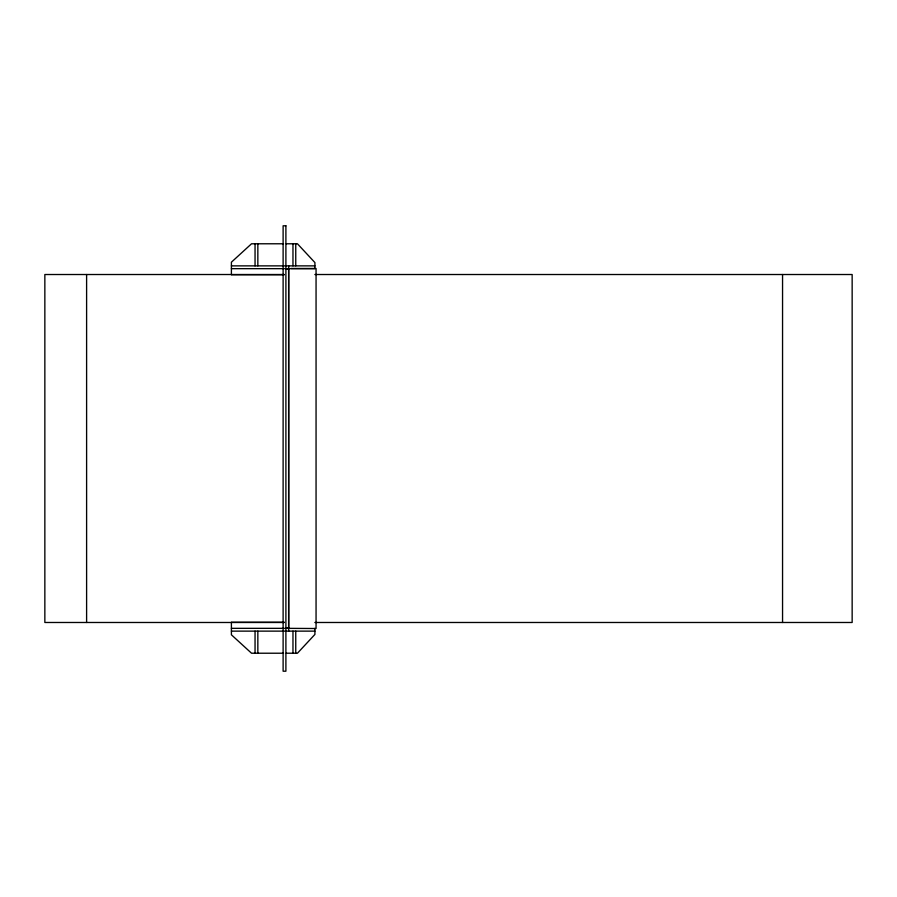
<?xml version="1.0" encoding="UTF-8"?>
<svg xmlns="http://www.w3.org/2000/svg" width="897" height="897" viewBox="0 0 897 897"><rect width="100%" height="100%" fill="white"/><g stroke="black" fill="none" stroke-linecap="round" stroke-linejoin="round"><path stroke-width="1.35" d="M283.53 243.782L251.53 243.782L231.404 262.193L231.404 274.549M286.311 243.782L297.445 243.782L314.914 262.574L314.914 268.663L285.896 268.663M231.404 265.871L314.914 265.871M291.054 268.483L316.058 268.483L316.058 628.517L285.896 628.337M231.404 268.663L284.495 268.663M285.896 269.078L288.688 269.078L288.688 627.922L285.896 627.922M284.304 274.516L44.85 274.516L44.85 622.484L284.304 622.484M314.858 274.516L852.15 274.516L852.15 622.484L314.858 622.484M231.404 274.74L284.293 274.74M231.404 622.26L284.293 622.26M231.404 628.337L284.495 628.337M231.404 631.129L314.914 631.129M283.53 653.218L251.53 653.218L231.404 634.807L231.404 622.451M286.311 653.218L297.445 653.218L314.914 634.426L314.914 628.337M782.554 274.516L782.554 622.484M295.752 243.782L295.752 265.871M295.752 631.129L295.752 653.218M292.971 243.782L292.971 265.871M292.971 631.129L292.971 653.218M288.688 265.871L288.688 268.663M288.688 628.337L288.688 631.129M288.632 268.483L288.632 628.517M257.843 243.782L257.843 265.871M257.843 631.129L257.843 653.218M255.051 243.782L255.051 265.871M255.051 631.129L255.051 653.218M86.605 274.516L86.605 622.484M285.896 225.797L283.116 225.797L283.116 671.203L285.896 671.203L285.896 225.797"/></g></svg>
